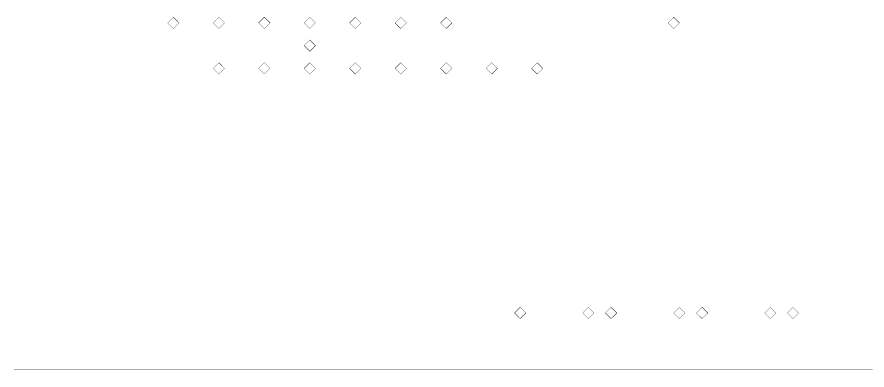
# Model space of a CAD drawing. Header units: metres. Extents: x 0 to 4945, y -4945 to 0.
# Drawn here: x 2066 to 3512, y -4945 to -4344 of the extents above; entities that cross this region are included whole.
import ezdxf

# ---------------------------------------------------------------- set-up
doc = ezdxf.new("R2010")
doc.units = ezdxf.units.M
doc.layers.add('substrate', color=5, linetype='Continuous')

msp = doc.modelspace()

# ---------------------------------------------------------------- linework, layer by layer
at = {"layer": 'substrate', "const_width": 0.5}
for points in [[(2322.2, -4354.1), (2331.9, -4344.4), (2341.5, -4354.1), (2331.9, -4363.8)], [(2399.6, -4354.1), (2409.3, -4344.4), (2418.9, -4354.1), (2409.3, -4363.8)], [(2477, -4354.1), (2486.7, -4344.4), (2496.4, -4354.1), (2486.7, -4363.8)], [(2554.4, -4354.1), (2564.1, -4344.4), (2573.8, -4354.1), (2564.1, -4363.8)], [(2631.8, -4354.1), (2641.5, -4344.4), (2651.2, -4354.1), (2641.5, -4363.8)], [(2709.2, -4354.1), (2718.9, -4344.4), (2728.6, -4354.1), (2718.9, -4363.8)], [(2786.6, -4354.1), (2796.3, -4344.4), (2806, -4354.1), (2796.3, -4363.8)], [(3173.7, -4354.1), (3183.3, -4344.4), (3193, -4354.1), (3183.3, -4363.8)], [(2554.4, -4392.8), (2564.1, -4383.1), (2573.8, -4392.8), (2564.1, -4402.5)], [(2399.6, -4431.5), (2409.3, -4421.8), (2418.9, -4431.5), (2409.3, -4441.2)], [(2477, -4431.5), (2486.7, -4421.8), (2496.4, -4431.5), (2486.7, -4441.2)], [(2554.4, -4431.5), (2564.1, -4421.8), (2573.8, -4431.5), (2564.1, -4441.2)], [(2631.8, -4431.5), (2641.5, -4421.8), (2651.2, -4431.5), (2641.5, -4441.2)], [(2709.2, -4431.5), (2718.9, -4421.8), (2728.6, -4431.5), (2718.9, -4441.2)], [(2786.6, -4431.5), (2796.3, -4421.8), (2806, -4431.5), (2796.3, -4441.2)], [(2864, -4431.5), (2873.7, -4421.8), (2883.4, -4431.5), (2873.7, -4441.2)], [(2941.4, -4431.5), (2951.1, -4421.8), (2960.8, -4431.5), (2951.1, -4441.2)], [(2912.4, -4847.6), (2922.1, -4837.9), (2931.8, -4847.6), (2922.1, -4857.2)], [(3028.5, -4847.6), (3038.2, -4837.9), (3047.9, -4847.6), (3038.2, -4857.2)], [(3067.2, -4847.6), (3076.9, -4837.9), (3086.6, -4847.6), (3076.9, -4857.2)], [(3183.3, -4847.6), (3193, -4837.9), (3202.7, -4847.6), (3193, -4857.2)], [(3222, -4847.6), (3231.7, -4837.9), (3241.4, -4847.6), (3231.7, -4857.2)], [(3338.1, -4847.6), (3347.8, -4837.9), (3357.5, -4847.6), (3347.8, -4857.2)], [(3376.8, -4847.6), (3386.5, -4837.9), (3396.2, -4847.6), (3386.5, -4857.2)]]:
    msp.add_lwpolyline(points, close=True, dxfattribs=at)
msp.add_lwpolyline([(2060.9, -4944.3), (2070.6, -4944.3), (2080.3, -4944.3), (2090, -4944.3), (2099.6, -4944.3), (2109.3, -4944.3), (2119, -4944.3), (2128.7, -4944.3), (2138.3, -4944.3), (2148, -4944.3), (2157.7, -4944.3), (2167.4, -4944.3), (2177.1, -4944.3), (2186.7, -4944.3), (2196.4, -4944.3), (2206.1, -4944.3), (2215.8, -4944.3), (2225.4, -4944.3), (2235.1, -4944.3), (2244.8, -4944.3), (2254.5, -4944.3), (2264.1, -4944.3), (2273.8, -4944.3), (2283.5, -4944.3), (2293.2, -4944.3), (2302.8, -4944.3), (2312.5, -4944.3), (2322.2, -4944.3), (2331.9, -4944.3), (2341.5, -4944.3), (2351.2, -4944.3), (2360.9, -4944.3), (2370.6, -4944.3), (2380.2, -4944.3), (2389.9, -4944.3), (2399.6, -4944.3), (2409.3, -4944.3), (2418.9, -4944.3), (2428.6, -4944.3), (2438.3, -4944.3), (2448, -4944.3), (2457.6, -4944.3), (2467.3, -4944.3), (2477, -4944.3), (2486.7, -4944.3), (2496.4, -4944.3), (2506, -4944.3), (2515.7, -4944.3), (2525.4, -4944.3), (2535.1, -4944.3), (2544.7, -4944.3), (2554.4, -4944.3), (2564.1, -4944.3), (2573.8, -4944.3), (2583.4, -4944.3), (2593.1, -4944.3), (2602.8, -4944.3), (2612.5, -4944.3), (2622.1, -4944.3), (2631.8, -4944.3), (2641.5, -4944.3), (2651.2, -4944.3), (2660.8, -4944.3), (2670.5, -4944.3), (2680.2, -4944.3), (2689.9, -4944.3), (2699.5, -4944.3), (2709.2, -4944.3), (2718.9, -4944.3), (2728.6, -4944.3), (2738.2, -4944.3), (2747.9, -4944.3), (2757.6, -4944.3), (2767.3, -4944.3), (2776.9, -4944.3), (2786.6, -4944.3), (2796.3, -4944.3), (2806, -4944.3), (2815.7, -4944.3), (2825.3, -4944.3), (2835, -4944.3), (2844.7, -4944.3), (2854.4, -4944.3), (2864, -4944.3), (2873.7, -4944.3), (2883.4, -4944.3), (2893.1, -4944.3), (2902.7, -4944.3), (2912.4, -4944.3), (2922.1, -4944.3), (2931.8, -4944.3), (2941.4, -4944.3), (2951.1, -4944.3), (2960.8, -4944.3), (2970.5, -4944.3), (2980.1, -4944.3), (2989.8, -4944.3), (2999.5, -4944.3), (3009.2, -4944.3), (3018.8, -4944.3), (3028.5, -4944.3), (3038.2, -4944.3), (3047.9, -4944.3), (3057.5, -4944.3), (3067.2, -4944.3), (3076.9, -4944.3), (3086.6, -4944.3), (3096.2, -4944.3), (3105.9, -4944.3), (3115.6, -4944.3), (3125.3, -4944.3), (3135, -4944.3), (3144.6, -4944.3), (3154.3, -4944.3), (3164, -4944.3), (3173.7, -4944.3), (3183.3, -4944.3), (3193, -4944.3), (3202.7, -4944.3), (3212.4, -4944.3), (3222, -4944.3), (3231.7, -4944.3), (3241.4, -4944.3), (3251.1, -4944.3), (3260.7, -4944.3), (3270.4, -4944.3), (3280.1, -4944.3), (3289.8, -4944.3), (3299.4, -4944.3), (3309.1, -4944.3), (3318.8, -4944.3), (3328.5, -4944.3), (3338.1, -4944.3), (3347.8, -4944.3), (3357.5, -4944.3), (3367.2, -4944.3), (3376.8, -4944.3), (3386.5, -4944.3), (3396.2, -4944.3), (3405.9, -4944.3), (3415.6, -4944.3), (3425.2, -4944.3), (3434.9, -4944.3), (3444.6, -4944.3), (3454.3, -4944.3), (3463.9, -4944.3), (3473.6, -4944.3), (3483.3, -4944.3), (3493, -4944.3), (3502.6, -4944.3), (3512.3, -4944.3), (3522, -4944.3)], dxfattribs=at)

doc.saveas('drawing.dxf')
